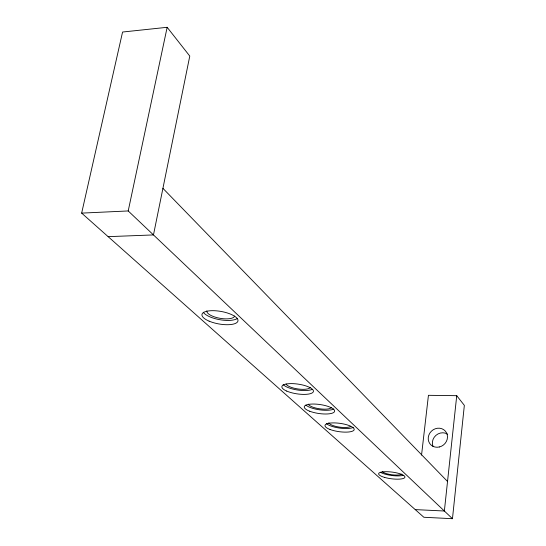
<?xml version="1.0" encoding="UTF-8"?>
<svg xmlns="http://www.w3.org/2000/svg" width="546" height="546" viewBox="0 0 546 546"><rect width="100%" height="100%" fill="white"/><g stroke="black" fill="none" stroke-linecap="round" stroke-linejoin="round"><path stroke-width="0.82" d="M108.142 236.657L153.467 234.923L189.776 56.074L167.158 27.3L122.57 32.03L81.654 213.117L423.86 517.267L452.463 518.7L464.346 405.371L456.736 395.686L428.439 395.311L421.546 455.084M456.736 395.686L444.362 511.008L415.253 509.609M452.463 518.7L128.208 210.947L167.158 27.3M81.654 213.117L128.208 210.947M162.926 188.35L447.529 481.476M401.904 474.126A10.265 2.628 7.4 0 1 391.803 474.747A10.265 2.628 7.4 0 1 382.275 471.56M403.125 475.361A13.261 3.392 7.4 0 1 380.48 472.276M350.314 426.638A11.418 3.262 8 0 1 338.145 426.904A11.418 3.262 8 0 1 328.829 422.775M353.228 427.457A14.749 4.218 8 0 1 339.339 428.044A14.749 4.218 8 0 1 326.371 423.587M331.572 407.425A11.862 3.529 8.3 0 1 319.663 408.811A11.862 3.529 8.3 0 1 308.306 404.142M333.783 409.029A15.322 4.559 8.3 0 1 319.567 409.821A15.322 4.559 8.3 0 1 305.862 405.084M310.319 387.394A12.353 3.822 8.6 0 1 298.089 388.991A12.353 3.822 8.6 0 1 286.104 383.981M312.08 389.428A15.957 4.941 8.6 0 1 296.676 389.878A15.957 4.941 8.6 0 1 283.169 384.561M234.623 316.059A14.141 4.955 10.2 0 1 219.547 318.222A14.141 4.955 10.2 0 1 206.838 310.851M237.435 318.414A18.264 6.402 10.2 0 1 219.54 319.656A18.264 6.402 10.2 0 1 203.289 312.251M433.149 446.696A9.889 9.105 -41.5 0 1 435.933 435.36A9.889 9.105 -41.5 0 1 447.536 434.152M209.098 321.137A18.284 6.347 10.1 0 0 237.865 321.294A18.284 6.347 10.1 0 0 212.933 310.674A18.284 6.347 10.1 0 0 209.098 321.137M286.698 391.072A15.977 4.9 8.6 0 0 312.995 392.294A15.977 4.9 8.6 0 0 293.222 383.647A15.977 4.9 8.6 0 0 286.698 391.072M309.739 411.24A15.343 4.518 8.3 0 0 334.418 411.78A15.343 4.518 8.3 0 0 314.168 404.04A15.343 4.518 8.3 0 0 309.739 411.24M329.982 429.456A14.762 4.184 8 0 0 353.945 430.18A14.762 4.184 8 0 0 334.834 422.911A14.762 4.184 8 0 0 329.982 429.456M384.439 477.361A13.275 3.365 7.4 0 0 404.934 477.259A13.275 3.365 7.4 0 0 386.002 471.689A13.275 3.365 7.4 0 0 384.439 477.361M439.346 446.983A9.985 9.173 -41.5 0 0 445.359 431.122A9.985 9.173 -41.5 0 0 428.863 435.039A9.985 9.173 -41.5 0 0 439.346 446.983"/></g></svg>
